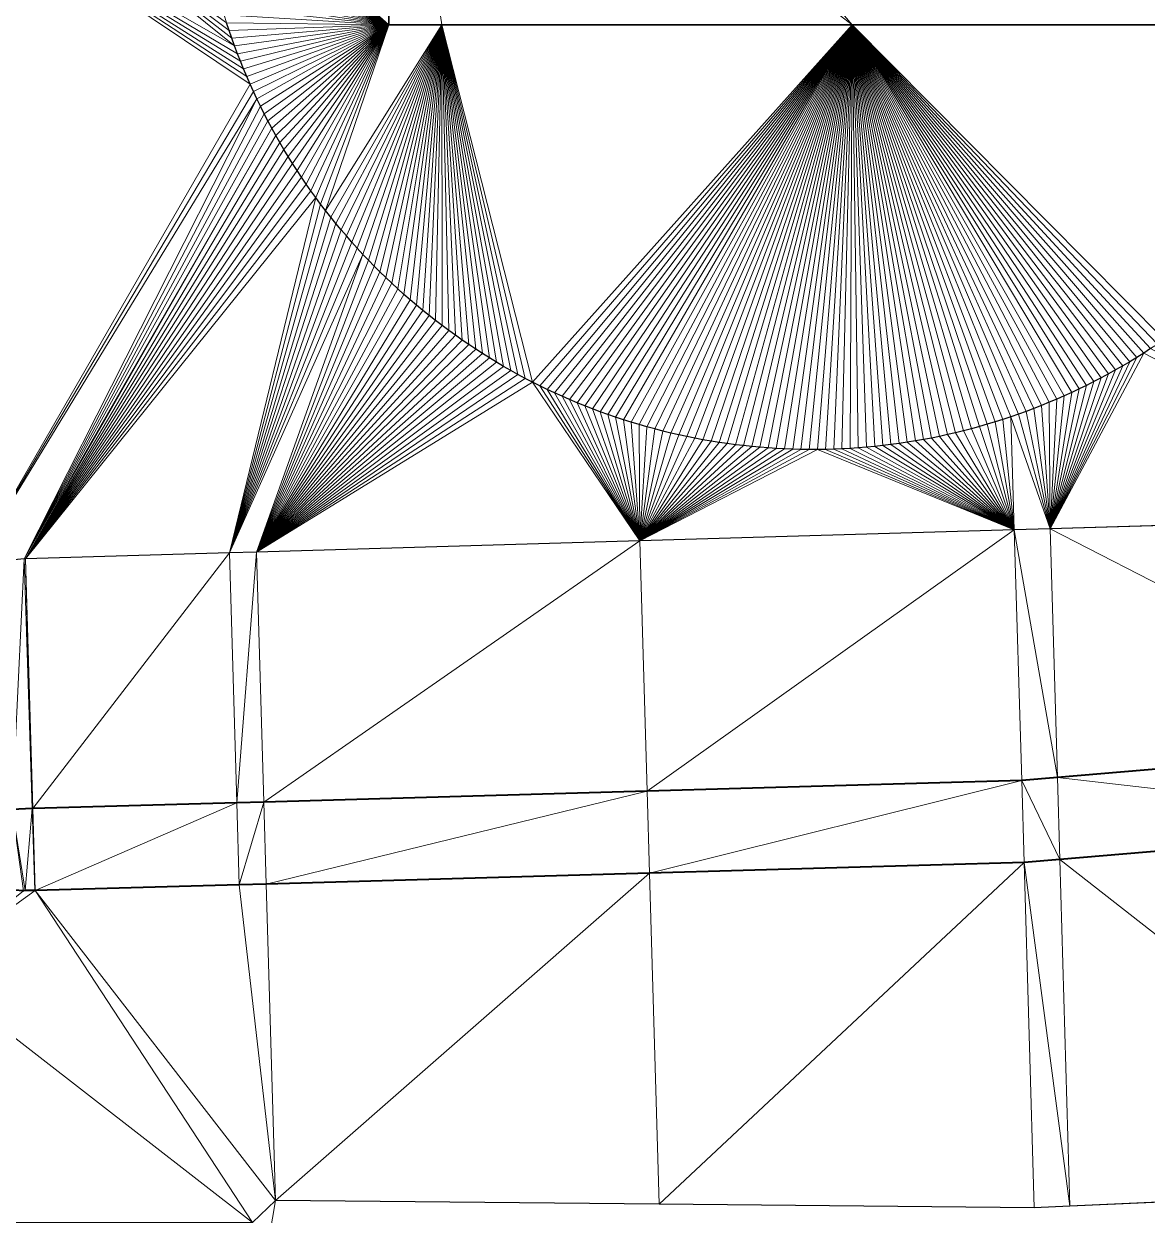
# Model space of a CAD drawing. Header units: metres. Extents: x 246428 to 246884, y 7418966 to 7419490.
# Drawn here: x 246834.55 to 246848.24, y 7419351.62 to 7419366.13 of the extents above; entities that cross this region are included whole.
import ezdxf

# ---------------------------------------------------------------- set-up
doc = ezdxf.new("R2010")
doc.units = ezdxf.units.M
doc.linetypes.add('blank name', pattern=[0])
doc.linetypes.add('HIDDEN', pattern=[9.525, 6.35, -3.175])
doc.layers.add('_12D_UNMAPPED', color=7, linetype='Continuous')
for name, color, linetype, lineweight in [('BATTER', 250, 'HIDDEN', 25), ('DRAINAGE_SWALE', 7, 'CHANNEL_DASHDOT_X4', 40), ('GRADELINES', 250, 'HIDDEN', 25), ('MISC_PATHS', 7, 'Continuous', 35)]:
    doc.layers.add(name, color=color, linetype=linetype, lineweight=lineweight)
doc.layers.add('KERB_BACK', color=7, linetype='Continuous', lineweight=35, true_color=0x5fd2ff)
doc.styles.get("Standard").update_dxf_attribs({"font": 'romans.shx', "width": 0.65})
doc.linetypes.add('CHANNEL_DASHDOT_X4', pattern='A,6,-1,1,-1,0.004,[">",Standard,S=4,R=0,X=0,Y=-1.7144],0.004,1,-1,6,-1,1,-1', length=20.008)

msp = doc.modelspace()

# ---------------------------------------------------------------- linework, layer by layer
at = {"layer": '_12D_UNMAPPED', "color": 3, "linetype": 'blank name', "lineweight": 0}
for points in [[(246849.1, 7419366.12, 36.702), (246839, 7419372.753, 36.583), (246847.267, 7419383.53, 36.571)], [(246849.1, 7419366.12, 36.702), (246847.267, 7419383.53, 36.571), (246849.1, 7419383.53, 36.585)], [(246839, 7419370.477, 36.598), (246839, 7419372.753, 36.583), (246844.643, 7419366.12, 36.669)], [(246839, 7419372.753, 36.583), (246849.1, 7419366.12, 36.702), (246844.643, 7419366.12, 36.669)], [(246839, 7419370.477, 36.598), (246839, 7419366.12, 36.628), (246836.666, 7419368.21, 36.596)], [(246839.643, 7419366.12, 36.632), (246839, 7419366.12, 36.628), (246839, 7419370.477, 36.598)], [(246839.643, 7419366.12, 36.632), (246839, 7419370.477, 36.598), (246844.643, 7419366.12, 36.669)], [(246839, 7419366.12, 36.628), (246836.669, 7419368.11, 36.597), (246836.666, 7419368.21, 36.596)], [(246839, 7419366.12, 36.628), (246836.675, 7419368.01, 36.598), (246836.669, 7419368.11, 36.597)], [(246839, 7419366.12, 36.628), (246836.681, 7419367.91, 36.598), (246836.675, 7419368.01, 36.598)], [(246837.23, 7419365.584, 36.618), (246837.268, 7419365.492, 36.619), (246833.687, 7419367.827, 36.575)], [(246837.156, 7419365.77, 36.616), (246837.192, 7419365.677, 36.617), (246833.687, 7419367.827, 36.575)], [(246837.192, 7419365.677, 36.617), (246837.23, 7419365.584, 36.618), (246833.687, 7419367.827, 36.575)], [(246837.121, 7419365.864, 36.615), (246837.156, 7419365.77, 36.616), (246833.687, 7419367.827, 36.575)], [(246837.268, 7419365.492, 36.619), (246837.308, 7419365.4, 36.62), (246833.687, 7419367.827, 36.575)], [(246837.308, 7419365.4, 36.62), (246833.936, 7419359.555, 36.634), (246833.687, 7419367.827, 36.575)], [(246834.687, 7419367.827, 36.583), (246837.121, 7419365.864, 36.615), (246833.687, 7419367.827, 36.575)], [(246837.023, 7419366.147, 36.613), (246837.054, 7419366.052, 36.614), (246834.687, 7419367.827, 36.583)], [(246837.054, 7419366.052, 36.614), (246837.087, 7419365.958, 36.615), (246834.687, 7419367.827, 36.583)], [(246837.087, 7419365.958, 36.615), (246837.121, 7419365.864, 36.615), (246834.687, 7419367.827, 36.583)], [(246836.681, 7419367.91, 36.598), (246839, 7419366.12, 36.628), (246836.689, 7419367.81, 36.599)], [(246839, 7419366.12, 36.628), (246836.698, 7419367.711, 36.6), (246836.689, 7419367.81, 36.599)], [(246839, 7419366.12, 36.628), (246836.708, 7419367.611, 36.601), (246836.698, 7419367.711, 36.6)], [(246839, 7419366.12, 36.628), (246836.72, 7419367.512, 36.601), (246836.708, 7419367.611, 36.601)], [(246839, 7419366.12, 36.628), (246836.733, 7419367.413, 36.602), (246836.72, 7419367.512, 36.601)], [(246839, 7419366.12, 36.628), (246836.748, 7419367.314, 36.603), (246836.733, 7419367.413, 36.602)], [(246839, 7419366.12, 36.628), (246836.764, 7419367.215, 36.604), (246836.748, 7419367.314, 36.603)], [(246839, 7419366.12, 36.628), (246836.781, 7419367.117, 36.605), (246836.764, 7419367.215, 36.604)], [(246839, 7419366.12, 36.628), (246836.799, 7419367.018, 36.605), (246836.781, 7419367.117, 36.605)], [(246839, 7419366.12, 36.628), (246836.819, 7419366.92, 36.606), (246836.799, 7419367.018, 36.605)], [(246839, 7419366.12, 36.628), (246836.84, 7419366.823, 36.607), (246836.819, 7419366.92, 36.606)], [(246839, 7419366.12, 36.628), (246836.862, 7419366.725, 36.608), (246836.84, 7419366.823, 36.607)], [(246839, 7419366.12, 36.628), (246836.886, 7419366.628, 36.609), (246836.862, 7419366.725, 36.608)], [(246839, 7419366.12, 36.628), (246836.911, 7419366.531, 36.609), (246836.886, 7419366.628, 36.609)], [(246839, 7419366.12, 36.628), (246836.937, 7419366.435, 36.61), (246836.911, 7419366.531, 36.609)], [(246839, 7419366.12, 36.628), (246836.964, 7419366.338, 36.611), (246836.937, 7419366.435, 36.61)], [(246839, 7419366.12, 36.628), (246836.993, 7419366.243, 36.612), (246836.964, 7419366.338, 36.611)], [(246839, 7419366.12, 36.628), (246837.023, 7419366.147, 36.613), (246836.993, 7419366.243, 36.612)], [(246839, 7419366.12, 36.628), (246837.054, 7419366.052, 36.614), (246837.023, 7419366.147, 36.613)], [(246839, 7419366.12, 36.628), (246837.087, 7419365.958, 36.615), (246837.054, 7419366.052, 36.614)], [(246839, 7419366.12, 36.628), (246837.121, 7419365.864, 36.615), (246837.087, 7419365.958, 36.615)], [(246839, 7419366.12, 36.628), (246837.156, 7419365.77, 36.616), (246837.121, 7419365.864, 36.615)], [(246839, 7419366.12, 36.628), (246837.192, 7419365.677, 36.617), (246837.156, 7419365.77, 36.616)], [(246839, 7419366.12, 36.628), (246837.23, 7419365.584, 36.618), (246837.192, 7419365.677, 36.617)], [(246839, 7419366.12, 36.628), (246837.268, 7419365.492, 36.619), (246837.23, 7419365.584, 36.618)], [(246839, 7419366.12, 36.628), (246837.308, 7419365.4, 36.62), (246837.268, 7419365.492, 36.619)], [(246839, 7419366.12, 36.628), (246837.35, 7419365.309, 36.621), (246837.308, 7419365.4, 36.62)], [(246839, 7419366.12, 36.628), (246837.392, 7419365.219, 36.622), (246837.35, 7419365.309, 36.621)], [(246839, 7419366.12, 36.628), (246837.436, 7419365.129, 36.623), (246837.392, 7419365.219, 36.622)], [(246839, 7419366.12, 36.628), (246837.48, 7419365.039, 36.624), (246837.436, 7419365.129, 36.623)], [(246839, 7419366.12, 36.628), (246837.527, 7419364.95, 36.625), (246837.48, 7419365.039, 36.624)], [(246839, 7419366.12, 36.628), (246837.574, 7419364.862, 36.626), (246837.527, 7419364.95, 36.625)], [(246839, 7419366.12, 36.628), (246837.622, 7419364.775, 36.627), (246837.574, 7419364.862, 36.626)], [(246839, 7419366.12, 36.628), (246837.672, 7419364.688, 36.627), (246837.622, 7419364.775, 36.627)], [(246839, 7419366.12, 36.628), (246837.722, 7419364.602, 36.628), (246837.672, 7419364.688, 36.627)], [(246839, 7419366.12, 36.628), (246837.774, 7419364.516, 36.629), (246837.722, 7419364.602, 36.628)], [(246839, 7419366.12, 36.628), (246837.827, 7419364.431, 36.63), (246837.774, 7419364.516, 36.629)], [(246839, 7419366.12, 36.628), (246837.881, 7419364.347, 36.631), (246837.827, 7419364.431, 36.63)], [(246839, 7419366.12, 36.628), (246837.936, 7419364.264, 36.632), (246837.881, 7419364.347, 36.631)], [(246839, 7419366.12, 36.628), (246837.993, 7419364.181, 36.633), (246837.936, 7419364.264, 36.632)], [(246839, 7419366.12, 36.628), (246838.05, 7419364.099, 36.634), (246837.993, 7419364.181, 36.633)], [(246839, 7419366.12, 36.628), (246838.109, 7419364.018, 36.635), (246838.05, 7419364.099, 36.634)], [(246839, 7419366.12, 36.628), (246838.168, 7419363.938, 36.636), (246838.109, 7419364.018, 36.635)], [(246839, 7419366.12, 36.628), (246838.229, 7419363.858, 36.637), (246838.168, 7419363.938, 36.636)], [(246839.643, 7419366.12, 36.632), (246838.291, 7419363.78, 36.638), (246838.229, 7419363.858, 36.637)], [(246839, 7419366.12, 36.628), (246839.643, 7419366.12, 36.632), (246838.229, 7419363.858, 36.637)], [(246839.643, 7419366.12, 36.632), (246838.353, 7419363.702, 36.639), (246838.291, 7419363.78, 36.638)], [(246839.643, 7419366.12, 36.632), (246838.417, 7419363.625, 36.64), (246838.353, 7419363.702, 36.639)], [(246839.643, 7419366.12, 36.632), (246838.482, 7419363.549, 36.641), (246838.417, 7419363.625, 36.64)], [(246839.643, 7419366.12, 36.632), (246838.548, 7419363.473, 36.642), (246838.482, 7419363.549, 36.641)], [(246839.643, 7419366.12, 36.632), (246838.615, 7419363.399, 36.643), (246838.548, 7419363.473, 36.642)], [(246839.643, 7419366.12, 36.632), (246838.682, 7419363.325, 36.644), (246838.615, 7419363.399, 36.643)], [(246839.643, 7419366.12, 36.632), (246838.751, 7419363.253, 36.645), (246838.682, 7419363.325, 36.644)], [(246839.643, 7419366.12, 36.632), (246838.821, 7419363.181, 36.646), (246838.751, 7419363.253, 36.645)], [(246839.643, 7419366.12, 36.632), (246838.891, 7419363.11, 36.647), (246838.821, 7419363.181, 36.646)], [(246839.643, 7419366.12, 36.632), (246838.963, 7419363.041, 36.648), (246838.891, 7419363.11, 36.647)], [(246839.643, 7419366.12, 36.632), (246839.036, 7419362.972, 36.649), (246838.963, 7419363.041, 36.648)], [(246839.643, 7419366.12, 36.632), (246839.109, 7419362.904, 36.65), (246839.036, 7419362.972, 36.649)], [(246839.643, 7419366.12, 36.632), (246839.183, 7419362.837, 36.651), (246839.109, 7419362.904, 36.65)], [(246839.643, 7419366.12, 36.632), (246839.259, 7419362.771, 36.652), (246839.183, 7419362.837, 36.651)], [(246839.643, 7419366.12, 36.632), (246839.335, 7419362.706, 36.653), (246839.259, 7419362.771, 36.652)], [(246839.643, 7419366.12, 36.632), (246839.412, 7419362.642, 36.654), (246839.335, 7419362.706, 36.653)], [(246839.643, 7419366.12, 36.632), (246839.49, 7419362.58, 36.655), (246839.412, 7419362.642, 36.654)], [(246839.643, 7419366.12, 36.632), (246839.568, 7419362.518, 36.656), (246839.49, 7419362.58, 36.655)], [(246839.643, 7419366.12, 36.632), (246839.648, 7419362.457, 36.657), (246839.568, 7419362.518, 36.656)], [(246839.643, 7419366.12, 36.632), (246840.484, 7419361.91, 36.667), (246840.397, 7419361.96, 36.666)], [(246840.748, 7419361.768, 36.67), (246839.643, 7419366.12, 36.632), (246844.643, 7419366.12, 36.669)], [(246839.643, 7419366.12, 36.632), (246840.397, 7419361.96, 36.666), (246840.311, 7419362.011, 36.665)], [(246839.643, 7419366.12, 36.632), (246840.748, 7419361.768, 36.67), (246840.66, 7419361.814, 36.669)], [(246839.643, 7419366.12, 36.632), (246840.66, 7419361.814, 36.669), (246840.571, 7419361.862, 36.668)], [(246839.643, 7419366.12, 36.632), (246840.571, 7419361.862, 36.668), (246840.484, 7419361.91, 36.667)], [(246839.643, 7419366.12, 36.632), (246840.311, 7419362.011, 36.665), (246840.225, 7419362.063, 36.664)], [(246839.643, 7419366.12, 36.632), (246840.225, 7419362.063, 36.664), (246840.141, 7419362.116, 36.663)], [(246839.643, 7419366.12, 36.632), (246840.141, 7419362.116, 36.663), (246840.057, 7419362.17, 36.662)], [(246839.643, 7419366.12, 36.632), (246840.057, 7419362.17, 36.662), (246839.973, 7419362.225, 36.661)], [(246839.643, 7419366.12, 36.632), (246839.973, 7419362.225, 36.661), (246839.891, 7419362.281, 36.66)], [(246839.643, 7419366.12, 36.632), (246839.891, 7419362.281, 36.66), (246839.809, 7419362.339, 36.659)], [(246839.643, 7419366.12, 36.632), (246839.809, 7419362.339, 36.659), (246839.728, 7419362.398, 36.658)], [(246839.643, 7419366.12, 36.632), (246839.728, 7419362.398, 36.658), (246839.648, 7419362.457, 36.657)], [(246840.838, 7419361.723, 36.671), (246840.748, 7419361.768, 36.67), (246844.643, 7419366.12, 36.669)], [(246840.928, 7419361.68, 36.672), (246840.838, 7419361.723, 36.671), (246844.643, 7419366.12, 36.669)], [(246841.018, 7419361.637, 36.673), (246840.928, 7419361.68, 36.672), (246844.643, 7419366.12, 36.669)], [(246841.109, 7419361.596, 36.674), (246841.018, 7419361.637, 36.673), (246844.643, 7419366.12, 36.669)], [(246841.109, 7419361.596, 36.674), (246844.643, 7419366.12, 36.669), (246841.201, 7419361.556, 36.675)], [(246844.643, 7419366.12, 36.669), (246841.293, 7419361.517, 36.676), (246841.201, 7419361.556, 36.675)], [(246844.643, 7419366.12, 36.669), (246841.385, 7419361.479, 36.677), (246841.293, 7419361.517, 36.676)], [(246844.643, 7419366.12, 36.669), (246841.479, 7419361.443, 36.677), (246841.385, 7419361.479, 36.677)], [(246844.643, 7419366.12, 36.669), (246841.572, 7419361.408, 36.678), (246841.479, 7419361.443, 36.677)], [(246844.643, 7419366.12, 36.669), (246841.666, 7419361.374, 36.679), (246841.572, 7419361.408, 36.678)], [(246844.643, 7419366.12, 36.669), (246841.761, 7419361.341, 36.68), (246841.666, 7419361.374, 36.679)], [(246844.643, 7419366.12, 36.669), (246841.856, 7419361.31, 36.681), (246841.761, 7419361.341, 36.68)], [(246844.643, 7419366.12, 36.669), (246841.951, 7419361.28, 36.682), (246841.856, 7419361.31, 36.681)], [(246844.643, 7419366.12, 36.669), (246842.047, 7419361.251, 36.683), (246841.951, 7419361.28, 36.682)], [(246844.643, 7419366.12, 36.669), (246842.143, 7419361.223, 36.684), (246842.047, 7419361.251, 36.683)], [(246844.643, 7419366.12, 36.669), (246842.24, 7419361.197, 36.685), (246842.143, 7419361.223, 36.684)], [(246844.643, 7419366.12, 36.669), (246842.336, 7419361.172, 36.686), (246842.24, 7419361.197, 36.685)], [(246844.643, 7419366.12, 36.669), (246842.434, 7419361.148, 36.687), (246842.336, 7419361.172, 36.686)], [(246844.643, 7419366.12, 36.669), (246842.531, 7419361.126, 36.687), (246842.434, 7419361.148, 36.687)], [(246844.643, 7419366.12, 36.669), (246842.629, 7419361.105, 36.688), (246842.531, 7419361.126, 36.687)], [(246844.643, 7419366.12, 36.669), (246842.727, 7419361.085, 36.689), (246842.629, 7419361.105, 36.688)], [(246844.643, 7419366.12, 36.669), (246842.825, 7419361.067, 36.69), (246842.727, 7419361.085, 36.689)], [(246844.643, 7419366.12, 36.669), (246842.924, 7419361.049, 36.691), (246842.825, 7419361.067, 36.69)], [(246844.643, 7419366.12, 36.669), (246843.022, 7419361.034, 36.692), (246842.924, 7419361.049, 36.691)], [(246844.643, 7419366.12, 36.669), (246843.121, 7419361.019, 36.692), (246843.022, 7419361.034, 36.692)], [(246844.643, 7419366.12, 36.669), (246843.22, 7419361.006, 36.693), (246843.121, 7419361.019, 36.692)], [(246844.643, 7419366.12, 36.669), (246843.32, 7419360.994, 36.694), (246843.22, 7419361.006, 36.693)], [(246844.643, 7419366.12, 36.669), (246843.419, 7419360.983, 36.695), (246843.32, 7419360.994, 36.694)], [(246844.643, 7419366.12, 36.669), (246843.519, 7419360.974, 36.696), (246843.419, 7419360.983, 36.695)], [(246844.643, 7419366.12, 36.669), (246843.618, 7419360.966, 36.696), (246843.519, 7419360.974, 36.696)], [(246844.643, 7419366.12, 36.669), (246843.718, 7419360.96, 36.697), (246843.618, 7419360.966, 36.696)], [(246844.643, 7419366.12, 36.669), (246843.818, 7419360.954, 36.698), (246843.718, 7419360.96, 36.697)], [(246844.643, 7419366.12, 36.669), (246843.918, 7419360.95, 36.699), (246843.818, 7419360.954, 36.698)], [(246844.643, 7419366.12, 36.669), (246844.018, 7419360.948, 36.7), (246843.918, 7419360.95, 36.699)], [(246844.643, 7419366.12, 36.669), (246844.118, 7419360.947, 36.7), (246844.018, 7419360.948, 36.7)], [(246844.643, 7419366.12, 36.669), (246844.218, 7419360.947, 36.701), (246844.118, 7419360.947, 36.7)], [(246844.643, 7419366.12, 36.669), (246844.318, 7419360.948, 36.702), (246844.218, 7419360.947, 36.701)], [(246844.643, 7419366.12, 36.669), (246844.418, 7419360.951, 36.702), (246844.318, 7419360.948, 36.702)], [(246844.643, 7419366.12, 36.669), (246844.518, 7419360.955, 36.703), (246844.418, 7419360.951, 36.702)], [(246844.643, 7419366.12, 36.669), (246844.618, 7419360.96, 36.704), (246844.518, 7419360.955, 36.703)], [(246844.643, 7419366.12, 36.669), (246844.717, 7419360.967, 36.705), (246844.618, 7419360.96, 36.704)], [(246844.643, 7419366.12, 36.669), (246847.85, 7419361.916, 36.721), (246847.763, 7419361.868, 36.721)], [(246844.643, 7419366.12, 36.669), (246847.497, 7419361.729, 36.72), (246847.407, 7419361.685, 36.72)], [(246844.643, 7419366.12, 36.669), (246845.214, 7419361.021, 36.708), (246845.115, 7419361.007, 36.707)], [(246844.643, 7419366.12, 36.669), (246846.479, 7419361.314, 36.715), (246846.384, 7419361.283, 36.715)], [(246844.643, 7419366.12, 36.669), (246849.1, 7419366.12, 36.702), (246848.443, 7419362.288, 36.723)], [(246844.643, 7419366.12, 36.669), (246848.443, 7419362.288, 36.723), (246848.36, 7419362.232, 36.723)], [(246844.643, 7419366.12, 36.669), (246848.36, 7419362.232, 36.723), (246848.277, 7419362.176, 36.723)], [(246844.643, 7419366.12, 36.669), (246848.277, 7419362.176, 36.723), (246848.193, 7419362.122, 36.722)], [(246844.643, 7419366.12, 36.669), (246848.193, 7419362.122, 36.722), (246848.108, 7419362.069, 36.722)], [(246844.643, 7419366.12, 36.669), (246848.108, 7419362.069, 36.722), (246848.023, 7419362.017, 36.722)], [(246844.643, 7419366.12, 36.669), (246848.023, 7419362.017, 36.722), (246847.937, 7419361.966, 36.722)], [(246844.643, 7419366.12, 36.669), (246847.937, 7419361.966, 36.722), (246847.85, 7419361.916, 36.721)], [(246844.643, 7419366.12, 36.669), (246847.763, 7419361.868, 36.721), (246847.675, 7419361.82, 36.721)], [(246844.643, 7419366.12, 36.669), (246847.675, 7419361.82, 36.721), (246847.586, 7419361.774, 36.72)], [(246844.643, 7419366.12, 36.669), (246847.586, 7419361.774, 36.72), (246847.497, 7419361.729, 36.72)], [(246844.643, 7419366.12, 36.669), (246847.407, 7419361.685, 36.72), (246847.317, 7419361.642, 36.719)], [(246844.643, 7419366.12, 36.669), (246847.317, 7419361.642, 36.719), (246847.226, 7419361.601, 36.719)], [(246844.643, 7419366.12, 36.669), (246847.226, 7419361.601, 36.719), (246847.134, 7419361.561, 36.718)], [(246844.643, 7419366.12, 36.669), (246847.134, 7419361.561, 36.718), (246847.042, 7419361.522, 36.718)], [(246844.643, 7419366.12, 36.669), (246847.042, 7419361.522, 36.718), (246846.949, 7419361.484, 36.718)], [(246844.643, 7419366.12, 36.669), (246846.949, 7419361.484, 36.718), (246846.856, 7419361.447, 36.717)], [(246844.643, 7419366.12, 36.669), (246846.856, 7419361.447, 36.717), (246846.763, 7419361.412, 36.717)], [(246844.643, 7419366.12, 36.669), (246846.763, 7419361.412, 36.717), (246846.669, 7419361.378, 36.716)], [(246844.643, 7419366.12, 36.669), (246846.669, 7419361.378, 36.716), (246846.574, 7419361.345, 36.716)], [(246844.643, 7419366.12, 36.669), (246846.574, 7419361.345, 36.716), (246846.479, 7419361.314, 36.715)], [(246844.643, 7419366.12, 36.669), (246846.384, 7419361.283, 36.715), (246846.288, 7419361.254, 36.714)], [(246844.643, 7419366.12, 36.669), (246846.288, 7419361.254, 36.714), (246846.192, 7419361.227, 36.714)], [(246844.643, 7419366.12, 36.669), (246846.192, 7419361.227, 36.714), (246846.096, 7419361.2, 36.713)], [(246844.643, 7419366.12, 36.669), (246846.096, 7419361.2, 36.713), (246845.999, 7419361.175, 36.713)], [(246844.643, 7419366.12, 36.669), (246845.999, 7419361.175, 36.713), (246845.902, 7419361.151, 36.712)], [(246844.643, 7419366.12, 36.669), (246845.902, 7419361.151, 36.712), (246845.804, 7419361.129, 36.712)], [(246844.643, 7419366.12, 36.669), (246845.804, 7419361.129, 36.712), (246845.707, 7419361.107, 36.711)], [(246844.643, 7419366.12, 36.669), (246845.707, 7419361.107, 36.711), (246845.609, 7419361.087, 36.71)], [(246844.643, 7419366.12, 36.669), (246845.609, 7419361.087, 36.71), (246845.51, 7419361.069, 36.71)], [(246844.643, 7419366.12, 36.669), (246845.51, 7419361.069, 36.71), (246845.412, 7419361.051, 36.709)], [(246844.643, 7419366.12, 36.669), (246845.412, 7419361.051, 36.709), (246845.313, 7419361.035, 36.709)], [(246844.643, 7419366.12, 36.669), (246845.313, 7419361.035, 36.709), (246845.214, 7419361.021, 36.708)], [(246844.643, 7419366.12, 36.669), (246845.115, 7419361.007, 36.707), (246845.016, 7419360.995, 36.707)], [(246844.643, 7419366.12, 36.669), (246845.016, 7419360.995, 36.707), (246844.917, 7419360.985, 36.706)], [(246844.643, 7419366.12, 36.669), (246844.917, 7419360.985, 36.706), (246844.817, 7419360.975, 36.705)], [(246844.643, 7419366.12, 36.669), (246844.817, 7419360.975, 36.705), (246844.717, 7419360.967, 36.705)], [(246837.35, 7419365.309, 36.621), (246833.936, 7419359.555, 36.634), (246837.308, 7419365.4, 36.62)], [(246837.392, 7419365.219, 36.622), (246833.936, 7419359.555, 36.634), (246837.35, 7419365.309, 36.621)], [(246834.558, 7419359.614, 36.639), (246833.936, 7419359.555, 36.634), (246837.392, 7419365.219, 36.622)], [(246837.436, 7419365.129, 36.623), (246834.558, 7419359.614, 36.639), (246837.392, 7419365.219, 36.622)], [(246837.48, 7419365.039, 36.624), (246834.558, 7419359.614, 36.639), (246837.436, 7419365.129, 36.623)], [(246837.527, 7419364.95, 36.625), (246834.558, 7419359.614, 36.639), (246837.48, 7419365.039, 36.624)], [(246837.574, 7419364.862, 36.626), (246834.558, 7419359.614, 36.639), (246837.527, 7419364.95, 36.625)], [(246834.572, 7419359.615, 36.639), (246834.558, 7419359.614, 36.639), (246837.574, 7419364.862, 36.626)], [(246837.622, 7419364.775, 36.627), (246834.572, 7419359.615, 36.639), (246837.574, 7419364.862, 36.626)], [(246837.672, 7419364.688, 36.627), (246834.572, 7419359.615, 36.639), (246837.622, 7419364.775, 36.627)], [(246837.722, 7419364.602, 36.628), (246834.572, 7419359.615, 36.639), (246837.672, 7419364.688, 36.627)], [(246837.774, 7419364.516, 36.629), (246834.572, 7419359.615, 36.639), (246837.722, 7419364.602, 36.628)], [(246837.827, 7419364.431, 36.63), (246834.572, 7419359.615, 36.639), (246837.774, 7419364.516, 36.629)], [(246837.881, 7419364.347, 36.631), (246834.572, 7419359.615, 36.639), (246837.827, 7419364.431, 36.63)], [(246837.936, 7419364.264, 36.632), (246834.572, 7419359.615, 36.639), (246837.881, 7419364.347, 36.631)], [(246837.993, 7419364.181, 36.633), (246834.572, 7419359.615, 36.639), (246837.936, 7419364.264, 36.632)], [(246838.05, 7419364.099, 36.634), (246834.572, 7419359.615, 36.639), (246837.993, 7419364.181, 36.633)], [(246838.109, 7419364.018, 36.635), (246834.572, 7419359.615, 36.639), (246838.05, 7419364.099, 36.634)], [(246837.057, 7419359.687, 36.657), (246834.572, 7419359.615, 36.639), (246838.109, 7419364.018, 36.635)], [(246838.168, 7419363.938, 36.636), (246837.057, 7419359.687, 36.657), (246838.109, 7419364.018, 36.635)], [(246838.229, 7419363.858, 36.637), (246837.057, 7419359.687, 36.657), (246838.168, 7419363.938, 36.636)], [(246838.291, 7419363.78, 36.638), (246837.057, 7419359.687, 36.657), (246838.229, 7419363.858, 36.637)], [(246838.353, 7419363.702, 36.639), (246837.057, 7419359.687, 36.657), (246838.291, 7419363.78, 36.638)], [(246838.417, 7419363.625, 36.64), (246837.057, 7419359.687, 36.657), (246838.353, 7419363.702, 36.639)], [(246838.482, 7419363.549, 36.641), (246837.057, 7419359.687, 36.657), (246838.417, 7419363.625, 36.64)], [(246838.548, 7419363.473, 36.642), (246837.057, 7419359.687, 36.657), (246838.482, 7419363.549, 36.641)], [(246838.615, 7419363.399, 36.643), (246837.057, 7419359.687, 36.657), (246838.548, 7419363.473, 36.642)], [(246838.682, 7419363.325, 36.644), (246837.057, 7419359.687, 36.657), (246838.615, 7419363.399, 36.643)], [(246837.387, 7419359.697, 36.659), (246837.057, 7419359.687, 36.657), (246838.682, 7419363.325, 36.644)], [(246838.751, 7419363.253, 36.645), (246837.387, 7419359.697, 36.659), (246838.682, 7419363.325, 36.644)], [(246838.821, 7419363.181, 36.646), (246837.387, 7419359.697, 36.659), (246838.751, 7419363.253, 36.645)], [(246838.891, 7419363.11, 36.647), (246837.387, 7419359.697, 36.659), (246838.821, 7419363.181, 36.646)], [(246837.387, 7419359.697, 36.659), (246837.387, 7419359.697, 36.659), (246838.821, 7419363.181, 36.646)], [(246838.963, 7419363.041, 36.648), (246837.387, 7419359.697, 36.659), (246838.891, 7419363.11, 36.647)], [(246839.036, 7419362.972, 36.649), (246837.387, 7419359.697, 36.659), (246838.963, 7419363.041, 36.648)], [(246839.109, 7419362.904, 36.65), (246837.387, 7419359.697, 36.659), (246839.036, 7419362.972, 36.649)], [(246839.183, 7419362.837, 36.651), (246837.387, 7419359.697, 36.659), (246839.109, 7419362.904, 36.65)], [(246839.259, 7419362.771, 36.652), (246837.387, 7419359.697, 36.659), (246839.183, 7419362.837, 36.651)], [(246839.335, 7419362.706, 36.653), (246837.387, 7419359.697, 36.659), (246839.259, 7419362.771, 36.652)], [(246839.412, 7419362.642, 36.654), (246837.387, 7419359.697, 36.659), (246839.335, 7419362.706, 36.653)], [(246839.49, 7419362.58, 36.655), (246837.387, 7419359.697, 36.659), (246839.412, 7419362.642, 36.654)], [(246839.568, 7419362.518, 36.656), (246837.387, 7419359.697, 36.659), (246839.49, 7419362.58, 36.655)], [(246839.648, 7419362.457, 36.657), (246837.387, 7419359.697, 36.659), (246839.568, 7419362.518, 36.656)], [(246839.728, 7419362.398, 36.658), (246837.387, 7419359.697, 36.659), (246839.648, 7419362.457, 36.657)], [(246839.809, 7419362.339, 36.659), (246837.387, 7419359.697, 36.659), (246839.728, 7419362.398, 36.658)], [(246839.891, 7419362.281, 36.66), (246837.387, 7419359.697, 36.659), (246839.809, 7419362.339, 36.659)], [(246839.973, 7419362.225, 36.661), (246837.387, 7419359.697, 36.659), (246839.891, 7419362.281, 36.66)], [(246840.057, 7419362.17, 36.662), (246837.387, 7419359.697, 36.659), (246839.973, 7419362.225, 36.661)], [(246840.141, 7419362.116, 36.663), (246837.387, 7419359.697, 36.659), (246840.057, 7419362.17, 36.662)], [(246848.277, 7419362.176, 36.723), (246852.051, 7419360.128, 36.689), (246848.193, 7419362.122, 36.722)], [(246840.225, 7419362.063, 36.664), (246837.387, 7419359.697, 36.659), (246840.141, 7419362.116, 36.663)], [(246840.311, 7419362.011, 36.665), (246837.387, 7419359.697, 36.659), (246840.225, 7419362.063, 36.664)], [(246852.051, 7419360.128, 36.689), (246847.053, 7419359.981, 36.722), (246848.193, 7419362.122, 36.722)], [(246848.193, 7419362.122, 36.722), (246847.053, 7419359.981, 36.722), (246848.108, 7419362.069, 36.722)], [(246848.108, 7419362.069, 36.722), (246847.053, 7419359.981, 36.722), (246848.023, 7419362.017, 36.722)], [(246848.023, 7419362.017, 36.722), (246847.053, 7419359.981, 36.722), (246847.937, 7419361.966, 36.722)], [(246840.397, 7419361.96, 36.666), (246837.387, 7419359.697, 36.659), (246840.311, 7419362.011, 36.665)], [(246840.484, 7419361.91, 36.667), (246837.387, 7419359.697, 36.659), (246840.397, 7419361.96, 36.666)], [(246840.571, 7419361.862, 36.668), (246837.387, 7419359.697, 36.659), (246840.484, 7419361.91, 36.667)], [(246847.937, 7419361.966, 36.722), (246847.053, 7419359.981, 36.722), (246847.85, 7419361.916, 36.721)], [(246847.85, 7419361.916, 36.721), (246847.053, 7419359.981, 36.722), (246847.763, 7419361.868, 36.721)], [(246847.763, 7419361.868, 36.721), (246847.053, 7419359.981, 36.722), (246847.675, 7419361.82, 36.721)], [(246840.66, 7419361.814, 36.669), (246837.387, 7419359.697, 36.659), (246840.571, 7419361.862, 36.668)], [(246840.748, 7419361.768, 36.67), (246837.387, 7419359.697, 36.659), (246840.66, 7419361.814, 36.669)], [(246837.387, 7419359.697, 36.659), (246840.748, 7419361.768, 36.67), (246842.055, 7419359.834, 36.693)], [(246840.748, 7419361.768, 36.67), (246840.838, 7419361.723, 36.671), (246842.055, 7419359.834, 36.693)], [(246840.838, 7419361.723, 36.671), (246840.928, 7419361.68, 36.672), (246842.055, 7419359.834, 36.693)], [(246847.675, 7419361.82, 36.721), (246847.053, 7419359.981, 36.722), (246847.586, 7419361.774, 36.72)], [(246847.586, 7419361.774, 36.72), (246847.053, 7419359.981, 36.722), (246847.497, 7419361.729, 36.72)], [(246847.497, 7419361.729, 36.72), (246847.053, 7419359.981, 36.722), (246847.407, 7419361.685, 36.72)], [(246840.928, 7419361.68, 36.672), (246841.018, 7419361.637, 36.673), (246842.055, 7419359.834, 36.693)], [(246841.018, 7419361.637, 36.673), (246841.109, 7419361.596, 36.674), (246842.055, 7419359.834, 36.693)], [(246842.055, 7419359.834, 36.693), (246841.109, 7419361.596, 36.674), (246841.201, 7419361.556, 36.675)], [(246847.407, 7419361.685, 36.72), (246847.053, 7419359.981, 36.722), (246847.317, 7419361.642, 36.719)], [(246847.317, 7419361.642, 36.719), (246847.053, 7419359.981, 36.722), (246847.226, 7419361.601, 36.719)], [(246847.226, 7419361.601, 36.719), (246847.053, 7419359.981, 36.722), (246847.134, 7419361.561, 36.718)], [(246841.293, 7419361.517, 36.676), (246842.055, 7419359.834, 36.693), (246841.201, 7419361.556, 36.675)], [(246841.385, 7419361.479, 36.677), (246842.055, 7419359.834, 36.693), (246841.293, 7419361.517, 36.676)], [(246841.479, 7419361.443, 36.677), (246842.055, 7419359.834, 36.693), (246841.385, 7419361.479, 36.677)], [(246841.572, 7419361.408, 36.678), (246842.055, 7419359.834, 36.693), (246841.479, 7419361.443, 36.677)], [(246846.856, 7419361.447, 36.717), (246847.053, 7419359.981, 36.722), (246846.763, 7419361.412, 36.717)], [(246846.949, 7419361.484, 36.718), (246847.053, 7419359.981, 36.722), (246846.856, 7419361.447, 36.717)], [(246847.042, 7419361.522, 36.718), (246847.053, 7419359.981, 36.722), (246846.949, 7419361.484, 36.718)], [(246847.134, 7419361.561, 36.718), (246847.053, 7419359.981, 36.722), (246847.042, 7419361.522, 36.718)], [(246841.666, 7419361.374, 36.679), (246842.055, 7419359.834, 36.693), (246841.572, 7419361.408, 36.678)], [(246841.761, 7419361.341, 36.68), (246842.055, 7419359.834, 36.693), (246841.666, 7419361.374, 36.679)], [(246841.856, 7419361.31, 36.681), (246842.055, 7419359.834, 36.693), (246841.761, 7419361.341, 36.68)], [(246841.951, 7419361.28, 36.682), (246842.055, 7419359.834, 36.693), (246841.856, 7419361.31, 36.681)], [(246846.479, 7419361.314, 36.715), (246846.617, 7419359.968, 36.725), (246846.384, 7419361.283, 36.715)], [(246846.574, 7419361.345, 36.716), (246846.617, 7419359.968, 36.725), (246846.479, 7419361.314, 36.715)], [(246846.669, 7419361.378, 36.716), (246847.053, 7419359.981, 36.722), (246846.574, 7419361.345, 36.716)], [(246847.053, 7419359.981, 36.722), (246846.617, 7419359.968, 36.725), (246846.574, 7419361.345, 36.716)], [(246846.763, 7419361.412, 36.717), (246847.053, 7419359.981, 36.722), (246846.669, 7419361.378, 36.716)], [(246842.047, 7419361.251, 36.683), (246842.055, 7419359.834, 36.693), (246841.951, 7419361.28, 36.682)], [(246842.143, 7419361.223, 36.684), (246842.055, 7419359.834, 36.693), (246842.047, 7419361.251, 36.683)], [(246842.24, 7419361.197, 36.685), (246842.055, 7419359.834, 36.693), (246842.143, 7419361.223, 36.684)], [(246842.336, 7419361.172, 36.686), (246842.055, 7419359.834, 36.693), (246842.24, 7419361.197, 36.685)], [(246842.434, 7419361.148, 36.687), (246842.055, 7419359.834, 36.693), (246842.336, 7419361.172, 36.686)], [(246842.531, 7419361.126, 36.687), (246842.055, 7419359.834, 36.693), (246842.434, 7419361.148, 36.687)], [(246845.902, 7419361.151, 36.712), (246846.617, 7419359.968, 36.725), (246845.804, 7419361.129, 36.712)], [(246845.999, 7419361.175, 36.713), (246846.617, 7419359.968, 36.725), (246845.902, 7419361.151, 36.712)], [(246846.096, 7419361.2, 36.713), (246846.617, 7419359.968, 36.725), (246845.999, 7419361.175, 36.713)], [(246846.192, 7419361.227, 36.714), (246846.617, 7419359.968, 36.725), (246846.096, 7419361.2, 36.713)], [(246846.288, 7419361.254, 36.714), (246846.617, 7419359.968, 36.725), (246846.192, 7419361.227, 36.714)], [(246846.384, 7419361.283, 36.715), (246846.617, 7419359.968, 36.725), (246846.288, 7419361.254, 36.714)], [(246842.629, 7419361.105, 36.688), (246842.055, 7419359.834, 36.693), (246842.531, 7419361.126, 36.687)], [(246842.727, 7419361.085, 36.689), (246842.055, 7419359.834, 36.693), (246842.629, 7419361.105, 36.688)], [(246842.825, 7419361.067, 36.69), (246842.055, 7419359.834, 36.693), (246842.727, 7419361.085, 36.689)], [(246842.924, 7419361.049, 36.691), (246842.055, 7419359.834, 36.693), (246842.825, 7419361.067, 36.69)], [(246843.022, 7419361.034, 36.692), (246842.055, 7419359.834, 36.693), (246842.924, 7419361.049, 36.691)], [(246843.121, 7419361.019, 36.692), (246842.055, 7419359.834, 36.693), (246843.022, 7419361.034, 36.692)], [(246843.22, 7419361.006, 36.693), (246842.055, 7419359.834, 36.693), (246843.121, 7419361.019, 36.692)], [(246843.32, 7419360.994, 36.694), (246842.055, 7419359.834, 36.693), (246843.22, 7419361.006, 36.693)], [(246845.016, 7419360.995, 36.707), (246846.617, 7419359.968, 36.725), (246844.917, 7419360.985, 36.706)], [(246845.115, 7419361.007, 36.707), (246846.617, 7419359.968, 36.725), (246845.016, 7419360.995, 36.707)], [(246845.214, 7419361.021, 36.708), (246846.617, 7419359.968, 36.725), (246845.115, 7419361.007, 36.707)], [(246845.313, 7419361.035, 36.709), (246846.617, 7419359.968, 36.725), (246845.214, 7419361.021, 36.708)], [(246845.412, 7419361.051, 36.709), (246846.617, 7419359.968, 36.725), (246845.313, 7419361.035, 36.709)], [(246845.51, 7419361.069, 36.71), (246846.617, 7419359.968, 36.725), (246845.412, 7419361.051, 36.709)], [(246845.609, 7419361.087, 36.71), (246846.617, 7419359.968, 36.725), (246845.51, 7419361.069, 36.71)], [(246845.707, 7419361.107, 36.711), (246846.617, 7419359.968, 36.725), (246845.609, 7419361.087, 36.71)], [(246845.804, 7419361.129, 36.712), (246846.617, 7419359.968, 36.725), (246845.707, 7419361.107, 36.711)], [(246843.419, 7419360.983, 36.695), (246842.055, 7419359.834, 36.693), (246843.32, 7419360.994, 36.694)], [(246843.519, 7419360.974, 36.696), (246842.055, 7419359.834, 36.693), (246843.419, 7419360.983, 36.695)], [(246843.618, 7419360.966, 36.696), (246842.055, 7419359.834, 36.693), (246843.519, 7419360.974, 36.696)], [(246843.718, 7419360.96, 36.697), (246842.055, 7419359.834, 36.693), (246843.618, 7419360.966, 36.696)], [(246843.818, 7419360.954, 36.698), (246842.055, 7419359.834, 36.693), (246843.718, 7419360.96, 36.697)], [(246843.918, 7419360.95, 36.699), (246842.055, 7419359.834, 36.693), (246843.818, 7419360.954, 36.698)], [(246844.018, 7419360.948, 36.7), (246842.055, 7419359.834, 36.693), (246843.918, 7419360.95, 36.699)], [(246844.118, 7419360.947, 36.7), (246842.055, 7419359.834, 36.693), (246844.018, 7419360.948, 36.7)], [(246846.617, 7419359.968, 36.725), (246842.055, 7419359.834, 36.693), (246844.218, 7419360.947, 36.701)], [(246844.218, 7419360.947, 36.701), (246842.055, 7419359.834, 36.693), (246844.118, 7419360.947, 36.7)], [(246844.318, 7419360.948, 36.702), (246846.617, 7419359.968, 36.725), (246844.218, 7419360.947, 36.701)], [(246844.418, 7419360.951, 36.702), (246846.617, 7419359.968, 36.725), (246844.318, 7419360.948, 36.702)], [(246844.518, 7419360.955, 36.703), (246846.617, 7419359.968, 36.725), (246844.418, 7419360.951, 36.702)], [(246844.618, 7419360.96, 36.704), (246846.617, 7419359.968, 36.725), (246844.518, 7419360.955, 36.703)], [(246844.717, 7419360.967, 36.705), (246846.617, 7419359.968, 36.725), (246844.618, 7419360.96, 36.704)], [(246844.817, 7419360.975, 36.705), (246846.617, 7419359.968, 36.725), (246844.717, 7419360.967, 36.705)], [(246844.917, 7419360.985, 36.706), (246846.617, 7419359.968, 36.725), (246844.817, 7419360.975, 36.705)], [(246852.051, 7419360.128, 36.689), (246852.131, 7419357.374, 36), (246847.053, 7419359.981, 36.722)], [(246847.053, 7419359.981, 36.722), (246847.142, 7419356.952, 35.965), (246846.617, 7419359.968, 36.725)], [(246852.131, 7419357.374, 36), (246847.142, 7419356.952, 35.965), (246847.053, 7419359.981, 36.722)], [(246837.476, 7419356.652, 35.898), (246837.387, 7419359.697, 36.659), (246842.055, 7419359.834, 36.693)], [(246842.144, 7419356.785, 35.93), (246837.476, 7419356.652, 35.898), (246842.055, 7419359.834, 36.693)], [(246846.617, 7419359.968, 36.725), (246842.144, 7419356.785, 35.93), (246842.055, 7419359.834, 36.693)], [(246846.617, 7419359.968, 36.725), (246846.707, 7419356.915, 35.962), (246842.144, 7419356.785, 35.93)], [(246847.142, 7419356.952, 35.965), (246846.707, 7419356.915, 35.962), (246846.617, 7419359.968, 36.725)], [(246837.387, 7419359.697, 36.659), (246837.146, 7419356.643, 35.895), (246837.057, 7419359.687, 36.657)], [(246837.476, 7419356.652, 35.898), (246837.146, 7419356.643, 35.895), (246837.387, 7419359.697, 36.659)], [(246837.387, 7419359.697, 36.659), (246837.476, 7419356.652, 35.898), (246837.387, 7419359.697, 36.659)], [(246837.476, 7419356.652, 35.898), (246837.476, 7419356.652, 35.898), (246837.387, 7419359.697, 36.659)], [(246834.558, 7419359.614, 36.639), (246834.411, 7419356.56, 35.876), (246833.936, 7419359.555, 36.634)], [(246834.656, 7419356.572, 35.878), (246834.411, 7419356.56, 35.876), (246834.558, 7419359.614, 36.639)], [(246834.572, 7419359.615, 36.639), (246834.656, 7419356.572, 35.878), (246834.558, 7419359.614, 36.639)], [(246837.057, 7419359.687, 36.657), (246834.662, 7419356.572, 35.878), (246834.572, 7419359.615, 36.639)], [(246834.662, 7419356.572, 35.878), (246834.656, 7419356.572, 35.878), (246834.572, 7419359.615, 36.639)], [(246837.146, 7419356.643, 35.895), (246834.662, 7419356.572, 35.878), (246837.057, 7419359.687, 36.657)], [(246847.142, 7419356.952, 35.965), (246852.131, 7419357.374, 36), (246852.161, 7419356.374, 35.98)], [(246846.707, 7419356.915, 35.962), (246847.142, 7419356.952, 35.965), (246847.171, 7419355.953, 35.945)], [(246847.142, 7419356.952, 35.965), (246852.161, 7419356.374, 35.98), (246847.171, 7419355.953, 35.945)], [(246837.505, 7419355.653, 35.878), (246837.476, 7419356.652, 35.898), (246842.144, 7419356.785, 35.93)], [(246837.505, 7419355.653, 35.878), (246842.144, 7419356.785, 35.93), (246842.174, 7419355.786, 35.91)], [(246842.144, 7419356.785, 35.93), (246846.707, 7419356.915, 35.962), (246842.174, 7419355.786, 35.91)], [(246846.707, 7419356.915, 35.962), (246846.736, 7419355.916, 35.942), (246842.174, 7419355.786, 35.91)], [(246846.707, 7419356.915, 35.962), (246847.171, 7419355.953, 35.945), (246846.736, 7419355.916, 35.942)], [(246834.662, 7419356.572, 35.878), (246837.146, 7419356.643, 35.895), (246834.691, 7419355.572, 35.858)], [(246837.146, 7419356.643, 35.895), (246837.176, 7419355.643, 35.875), (246834.691, 7419355.572, 35.858)], [(246837.146, 7419356.643, 35.895), (246837.476, 7419356.652, 35.898), (246837.176, 7419355.643, 35.875)], [(246837.476, 7419356.652, 35.898), (246837.505, 7419355.653, 35.878), (246837.176, 7419355.643, 35.875)], [(246837.476, 7419356.652, 35.898), (246837.505, 7419355.653, 35.878), (246837.505, 7419355.653, 35.878)], [(246837.476, 7419356.652, 35.898), (246837.476, 7419356.652, 35.898), (246837.505, 7419355.653, 35.878)], [(246834.411, 7419356.56, 35.876), (246834.656, 7419356.572, 35.878), (246834.568, 7419355.572, 35.856)], [(246834.411, 7419356.56, 35.876), (246834.568, 7419355.572, 35.856), (246834.549, 7419355.571, 35.856)], [(246834.656, 7419356.572, 35.878), (246834.688, 7419355.572, 35.858), (246834.568, 7419355.572, 35.856)], [(246834.656, 7419356.572, 35.878), (246834.662, 7419356.572, 35.878), (246834.688, 7419355.572, 35.858)], [(246834.662, 7419356.572, 35.878), (246834.691, 7419355.572, 35.858), (246834.688, 7419355.572, 35.858)], [(246847.171, 7419355.953, 35.945), (246852.161, 7419356.374, 35.98), (246852.291, 7419351.947, 37.087)], [(246842.174, 7419355.786, 35.91), (246846.736, 7419355.916, 35.942), (246842.292, 7419351.751, 36.919)], [(246846.736, 7419355.916, 35.942), (246846.86, 7419351.707, 36.995), (246842.292, 7419351.751, 36.919)], [(246846.736, 7419355.916, 35.942), (246847.171, 7419355.953, 35.945), (246847.295, 7419351.727, 37.002)], [(246846.736, 7419355.916, 35.942), (246847.295, 7419351.727, 37.002), (246846.86, 7419351.707, 36.995)], [(246847.171, 7419355.953, 35.945), (246852.291, 7419351.947, 37.087), (246847.295, 7419351.727, 37.002)], [(246837.619, 7419351.795, 36.842), (246837.505, 7419355.653, 35.878), (246842.174, 7419355.786, 35.91)], [(246837.619, 7419351.795, 36.842), (246842.174, 7419355.786, 35.91), (246842.292, 7419351.751, 36.919)], [(246834.691, 7419355.572, 35.858), (246837.176, 7419355.643, 35.875), (246837.619, 7419351.795, 36.842)], [(246837.176, 7419355.643, 35.875), (246837.505, 7419355.653, 35.878), (246837.619, 7419351.795, 36.842)], [(246837.505, 7419355.653, 35.878), (246837.505, 7419355.653, 35.878), (246837.619, 7419351.795, 36.842)], [(246833.364, 7419354.617, 35.835), (246834.691, 7419355.572, 35.858), (246837.338, 7419351.529, 36.837)], [(246834.549, 7419355.571, 35.856), (246834.691, 7419355.572, 35.858), (246833.364, 7419354.617, 35.835)], [(246834.688, 7419355.572, 35.858), (246834.691, 7419355.572, 35.858), (246834.549, 7419355.571, 35.856)], [(246834.568, 7419355.572, 35.856), (246834.688, 7419355.572, 35.858), (246834.549, 7419355.571, 35.856)], [(246834.691, 7419355.572, 35.858), (246837.619, 7419351.795, 36.842), (246837.338, 7419351.529, 36.837)], [(246833.242, 7419351.529, 35.813), (246833.364, 7419354.617, 35.835), (246837.338, 7419351.529, 36.837)], [(246837.338, 7419351.529, 36.837), (246837.619, 7419351.795, 36.842), (246837.283, 7419349.81, 36.829)]]:
    msp.add_3dface(points, dxfattribs=at)
at = {"layer": 'BATTER'}
for points in [[(246852.051, 7419360.128, 36.689), (246847.053, 7419359.981, 36.722), (246846.617, 7419359.968, 36.725), (246842.055, 7419359.834, 36.693), (246837.387, 7419359.697, 36.659), (246837.387, 7419359.697, 36.659), (246837.057, 7419359.687, 36.657), (246834.572, 7419359.615, 36.639), (246834.558, 7419359.614, 36.639), (246833.936, 7419359.555, 36.634), (246833.839, 7419359.539, 36.634), (246833.327, 7419359.419, 36.625), (246832.739, 7419359.208, 36.614), (246832.182, 7419358.925, 36.604), (246831.665, 7419358.575, 36.593), (246831.195, 7419358.164, 36.583), (246830.78, 7419357.697, 36.572), (246830.427, 7419357.181, 36.561), (246830.141, 7419356.626, 36.551), (246829.926, 7419356.04, 36.54), (246829.786, 7419355.431, 36.53), (246829.723, 7419354.81, 36.519), (246829.719, 7419354.617, 36.516), (246829.719, 7419351.529, 36.464)], [(246852.291, 7419351.947, 37.087), (246847.295, 7419351.727, 37.002), (246846.86, 7419351.707, 36.995), (246842.292, 7419351.751, 36.919), (246837.619, 7419351.795, 36.842)]]:
    msp.add_polyline3d(points, dxfattribs=at)
at = {"layer": 'DRAINAGE_SWALE'}
for points in [[(246852.131, 7419357.374, 36), (246847.142, 7419356.952, 35.965), (246846.707, 7419356.915, 35.962), (246842.144, 7419356.785, 35.93), (246837.476, 7419356.652, 35.898), (246837.476, 7419356.652, 35.898), (246837.146, 7419356.643, 35.895), (246834.662, 7419356.572, 35.878), (246834.656, 7419356.572, 35.878), (246834.411, 7419356.56, 35.876), (246834.373, 7419356.555, 35.876), (246834.162, 7419356.536, 35.874), (246833.914, 7419356.484, 35.873), (246833.669, 7419356.399, 35.871), (246833.434, 7419356.282, 35.869), (246833.212, 7419356.134, 35.867), (246833.007, 7419355.955, 35.865), (246832.824, 7419355.749, 35.863), (246832.666, 7419355.518, 35.861), (246832.537, 7419355.265, 35.859), (246832.439, 7419354.993, 35.857), (246832.376, 7419354.707, 35.855), (246832.364, 7419354.617, 35.855), (246832.242, 7419351.529, 35.833)], [(246852.161, 7419356.374, 35.98), (246847.171, 7419355.953, 35.945), (246846.736, 7419355.916, 35.942), (246842.174, 7419355.786, 35.91), (246837.505, 7419355.653, 35.878), (246837.505, 7419355.653, 35.878), (246837.176, 7419355.643, 35.875), (246834.691, 7419355.572, 35.858), (246834.688, 7419355.572, 35.858), (246834.568, 7419355.572, 35.856), (246834.549, 7419355.571, 35.856), (246834.441, 7419355.576, 35.854), (246834.31, 7419355.566, 35.853), (246834.177, 7419355.538, 35.851), (246834.045, 7419355.491, 35.849), (246833.917, 7419355.424, 35.847), (246833.795, 7419355.339, 35.845), (246833.682, 7419355.236, 35.843), (246833.582, 7419355.116, 35.841), (246833.495, 7419354.98, 35.839), (246833.426, 7419354.83, 35.837), (246833.375, 7419354.669, 35.835), (246833.364, 7419354.617, 35.835), (246833.242, 7419351.529, 35.813)]]:
    msp.add_polyline3d(points, dxfattribs=at)
at = {"layer": 'GRADELINES'}
msp.add_polyline3d([(246848.277, 7419362.176, 36.723), (246848.193, 7419362.122, 36.722), (246848.193, 7419362.122, 36.722), (246848.108, 7419362.069, 36.722), (246848.108, 7419362.069, 36.722), (246848.023, 7419362.017, 36.722), (246848.023, 7419362.017, 36.722), (246847.937, 7419361.966, 36.722), (246847.937, 7419361.966, 36.722), (246847.85, 7419361.916, 36.721), (246847.85, 7419361.916, 36.721), (246847.763, 7419361.868, 36.721), (246847.763, 7419361.868, 36.721), (246847.675, 7419361.82, 36.721), (246847.675, 7419361.82, 36.721), (246847.586, 7419361.774, 36.72), (246847.586, 7419361.774, 36.72), (246847.497, 7419361.729, 36.72), (246847.497, 7419361.729, 36.72), (246847.407, 7419361.685, 36.72), (246847.407, 7419361.685, 36.72), (246847.317, 7419361.642, 36.719), (246847.317, 7419361.642, 36.719), (246847.226, 7419361.601, 36.719), (246847.226, 7419361.601, 36.719), (246847.134, 7419361.561, 36.718), (246847.134, 7419361.561, 36.718), (246847.042, 7419361.522, 36.718), (246847.042, 7419361.522, 36.718), (246846.949, 7419361.484, 36.718), (246846.949, 7419361.484, 36.718), (246846.856, 7419361.447, 36.717), (246846.856, 7419361.447, 36.717), (246846.763, 7419361.412, 36.717), (246846.763, 7419361.412, 36.717), (246846.669, 7419361.378, 36.716), (246846.669, 7419361.378, 36.716), (246846.574, 7419361.345, 36.716), (246846.574, 7419361.345, 36.716), (246846.479, 7419361.314, 36.715), (246846.479, 7419361.314, 36.715), (246846.384, 7419361.283, 36.715), (246846.384, 7419361.283, 36.715), (246846.288, 7419361.254, 36.714), (246846.288, 7419361.254, 36.714), (246846.192, 7419361.227, 36.714), (246846.192, 7419361.227, 36.714), (246846.096, 7419361.2, 36.713), (246846.096, 7419361.2, 36.713), (246845.999, 7419361.175, 36.713), (246845.999, 7419361.175, 36.713), (246845.902, 7419361.151, 36.712), (246845.902, 7419361.151, 36.712), (246845.804, 7419361.129, 36.712), (246845.804, 7419361.129, 36.712), (246845.707, 7419361.107, 36.711), (246845.707, 7419361.107, 36.711), (246845.609, 7419361.087, 36.71), (246845.609, 7419361.087, 36.71), (246845.51, 7419361.069, 36.71), (246845.51, 7419361.069, 36.71), (246845.412, 7419361.051, 36.709), (246845.412, 7419361.051, 36.709), (246845.313, 7419361.035, 36.709), (246845.313, 7419361.035, 36.709), (246845.214, 7419361.021, 36.708), (246845.214, 7419361.021, 36.708), (246845.115, 7419361.007, 36.707), (246845.115, 7419361.007, 36.707), (246845.016, 7419360.995, 36.707), (246845.016, 7419360.995, 36.707), (246844.917, 7419360.985, 36.706), (246844.917, 7419360.985, 36.706), (246844.817, 7419360.975, 36.705), (246844.817, 7419360.975, 36.705), (246844.717, 7419360.967, 36.705), (246844.717, 7419360.967, 36.705), (246844.618, 7419360.96, 36.704), (246844.618, 7419360.96, 36.704), (246844.518, 7419360.955, 36.703), (246844.518, 7419360.955, 36.703), (246844.418, 7419360.951, 36.702), (246844.418, 7419360.951, 36.702), (246844.318, 7419360.948, 36.702), (246844.318, 7419360.948, 36.702), (246844.218, 7419360.947, 36.701), (246844.218, 7419360.947, 36.701), (246844.118, 7419360.947, 36.7), (246844.118, 7419360.947, 36.7), (246844.018, 7419360.948, 36.7), (246844.018, 7419360.948, 36.7), (246843.918, 7419360.95, 36.699), (246843.918, 7419360.95, 36.699), (246843.818, 7419360.954, 36.698), (246843.818, 7419360.954, 36.698), (246843.718, 7419360.96, 36.697), (246843.718, 7419360.96, 36.697), (246843.618, 7419360.966, 36.696), (246843.618, 7419360.966, 36.696), (246843.519, 7419360.974, 36.696), (246843.519, 7419360.974, 36.696), (246843.419, 7419360.983, 36.695), (246843.419, 7419360.983, 36.695), (246843.32, 7419360.994, 36.694), (246843.32, 7419360.994, 36.694), (246843.22, 7419361.006, 36.693), (246843.22, 7419361.006, 36.693), (246843.121, 7419361.019, 36.692), (246843.121, 7419361.019, 36.692), (246843.022, 7419361.034, 36.692), (246843.022, 7419361.034, 36.692), (246842.924, 7419361.049, 36.691), (246842.924, 7419361.049, 36.691), (246842.825, 7419361.067, 36.69), (246842.825, 7419361.067, 36.69), (246842.727, 7419361.085, 36.689), (246842.727, 7419361.085, 36.689), (246842.629, 7419361.105, 36.688), (246842.629, 7419361.105, 36.688), (246842.531, 7419361.126, 36.687), (246842.531, 7419361.126, 36.687), (246842.434, 7419361.148, 36.687), (246842.434, 7419361.148, 36.687), (246842.336, 7419361.172, 36.686), (246842.336, 7419361.172, 36.686), (246842.24, 7419361.197, 36.685), (246842.24, 7419361.197, 36.685), (246842.143, 7419361.223, 36.684), (246842.143, 7419361.223, 36.684), (246842.047, 7419361.251, 36.683), (246842.047, 7419361.251, 36.683), (246841.951, 7419361.28, 36.682), (246841.951, 7419361.28, 36.682), (246841.856, 7419361.31, 36.681), (246841.856, 7419361.31, 36.681), (246841.761, 7419361.341, 36.68), (246841.761, 7419361.341, 36.68), (246841.666, 7419361.374, 36.679), (246841.666, 7419361.374, 36.679), (246841.572, 7419361.408, 36.678), (246841.572, 7419361.408, 36.678), (246841.479, 7419361.443, 36.677), (246841.479, 7419361.443, 36.677), (246841.385, 7419361.479, 36.677), (246841.385, 7419361.479, 36.677), (246841.293, 7419361.517, 36.676), (246841.293, 7419361.517, 36.676), (246841.201, 7419361.556, 36.675), (246841.201, 7419361.556, 36.675), (246841.109, 7419361.596, 36.674), (246841.109, 7419361.596, 36.674), (246841.018, 7419361.637, 36.673), (246841.018, 7419361.637, 36.673), (246840.928, 7419361.68, 36.672), (246840.928, 7419361.68, 36.672), (246840.838, 7419361.723, 36.671), (246840.838, 7419361.723, 36.671), (246840.748, 7419361.768, 36.67), (246840.748, 7419361.768, 36.67), (246840.66, 7419361.814, 36.669), (246840.66, 7419361.814, 36.669), (246840.571, 7419361.862, 36.668), (246840.571, 7419361.862, 36.668), (246840.484, 7419361.91, 36.667), (246840.484, 7419361.91, 36.667), (246840.397, 7419361.96, 36.666), (246840.397, 7419361.96, 36.666), (246840.311, 7419362.011, 36.665), (246840.311, 7419362.011, 36.665), (246840.225, 7419362.063, 36.664), (246840.225, 7419362.063, 36.664), (246840.141, 7419362.116, 36.663), (246840.141, 7419362.116, 36.663), (246840.057, 7419362.17, 36.662), (246840.057, 7419362.17, 36.662), (246839.973, 7419362.225, 36.661), (246839.973, 7419362.225, 36.661), (246839.891, 7419362.281, 36.66), (246839.891, 7419362.281, 36.66), (246839.809, 7419362.339, 36.659), (246839.809, 7419362.339, 36.659), (246839.728, 7419362.398, 36.658), (246839.728, 7419362.398, 36.658), (246839.648, 7419362.457, 36.657), (246839.648, 7419362.457, 36.657), (246839.568, 7419362.518, 36.656), (246839.568, 7419362.518, 36.656), (246839.49, 7419362.58, 36.655), (246839.412, 7419362.642, 36.654), (246839.412, 7419362.642, 36.654), (246839.335, 7419362.706, 36.653), (246839.259, 7419362.771, 36.652), (246839.183, 7419362.837, 36.651), (246839.109, 7419362.904, 36.65), (246839.036, 7419362.972, 36.649), (246838.963, 7419363.041, 36.648), (246838.891, 7419363.11, 36.647), (246838.821, 7419363.181, 36.646), (246838.821, 7419363.181, 36.646), (246838.751, 7419363.253, 36.645), (246838.682, 7419363.325, 36.644), (246838.682, 7419363.325, 36.644), (246838.615, 7419363.399, 36.643), (246838.548, 7419363.473, 36.642), (246838.548, 7419363.473, 36.642), (246838.482, 7419363.549, 36.641), (246838.417, 7419363.625, 36.64), (246838.417, 7419363.625, 36.64), (246838.353, 7419363.702, 36.639), (246838.353, 7419363.702, 36.639), (246838.291, 7419363.78, 36.638), (246838.291, 7419363.78, 36.638), (246838.229, 7419363.858, 36.637), (246838.229, 7419363.858, 36.637), (246838.168, 7419363.938, 36.636), (246838.168, 7419363.938, 36.636), (246838.109, 7419364.018, 36.635), (246838.109, 7419364.018, 36.635), (246838.05, 7419364.099, 36.634), (246838.05, 7419364.099, 36.634), (246837.993, 7419364.181, 36.633), (246837.993, 7419364.181, 36.633), (246837.936, 7419364.264, 36.632), (246837.936, 7419364.264, 36.632), (246837.881, 7419364.347, 36.631), (246837.881, 7419364.347, 36.631), (246837.827, 7419364.431, 36.63), (246837.827, 7419364.431, 36.63), (246837.774, 7419364.516, 36.629), (246837.774, 7419364.516, 36.629), (246837.722, 7419364.602, 36.628), (246837.722, 7419364.602, 36.628), (246837.672, 7419364.688, 36.627), (246837.672, 7419364.688, 36.627), (246837.622, 7419364.775, 36.627), (246837.622, 7419364.775, 36.627), (246837.574, 7419364.862, 36.626), (246837.574, 7419364.862, 36.626), (246837.527, 7419364.95, 36.625), (246837.527, 7419364.95, 36.625), (246837.48, 7419365.039, 36.624), (246837.48, 7419365.039, 36.624), (246837.436, 7419365.129, 36.623), (246837.436, 7419365.129, 36.623), (246837.392, 7419365.219, 36.622), (246837.392, 7419365.219, 36.622), (246837.35, 7419365.309, 36.621), (246837.35, 7419365.309, 36.621), (246837.308, 7419365.4, 36.62), (246837.308, 7419365.4, 36.62), (246837.268, 7419365.492, 36.619), (246837.268, 7419365.492, 36.619), (246837.23, 7419365.584, 36.618), (246837.23, 7419365.584, 36.618), (246837.192, 7419365.677, 36.617), (246837.192, 7419365.677, 36.617), (246837.156, 7419365.77, 36.616), (246837.156, 7419365.77, 36.616), (246837.121, 7419365.864, 36.615), (246837.121, 7419365.864, 36.615), (246837.087, 7419365.958, 36.615), (246837.087, 7419365.958, 36.615), (246837.054, 7419366.052, 36.614), (246837.054, 7419366.052, 36.614), (246837.023, 7419366.147, 36.613)], dxfattribs=at)
at = {"layer": 'KERB_BACK'}
msp.add_polyline3d([(246849.1, 7419366.12, 36.702), (246844.643, 7419366.12, 36.669), (246839.643, 7419366.12, 36.632), (246839, 7419366.12, 36.628), (246839, 7419366.12, 36.628), (246839, 7419366.12, 36.628), (246839, 7419366.12, 36.628), (246839, 7419366.12, 36.628), (246839, 7419366.12, 36.628), (246839, 7419366.12, 36.628), (246839, 7419366.12, 36.628), (246839, 7419366.12, 36.628), (246839, 7419366.12, 36.628), (246839, 7419366.12, 36.628), (246839, 7419370.477, 36.598)], dxfattribs=at)
at = {"layer": 'MISC_PATHS'}
msp.add_polyline3d([(246849.1, 7419366.12, 36.702), (246844.643, 7419366.12, 36.669), (246839.643, 7419366.12, 36.632), (246839, 7419366.12, 36.628), (246839, 7419366.12, 36.628), (246839, 7419366.12, 36.628), (246839, 7419366.12, 36.628), (246839, 7419366.12, 36.628), (246839, 7419366.12, 36.628), (246839, 7419366.12, 36.628), (246839, 7419366.12, 36.628), (246839, 7419366.12, 36.628), (246839, 7419366.12, 36.628), (246839, 7419366.12, 36.628), (246839, 7419370.477, 36.598)], dxfattribs=at)

doc.saveas('drawing.dxf')
